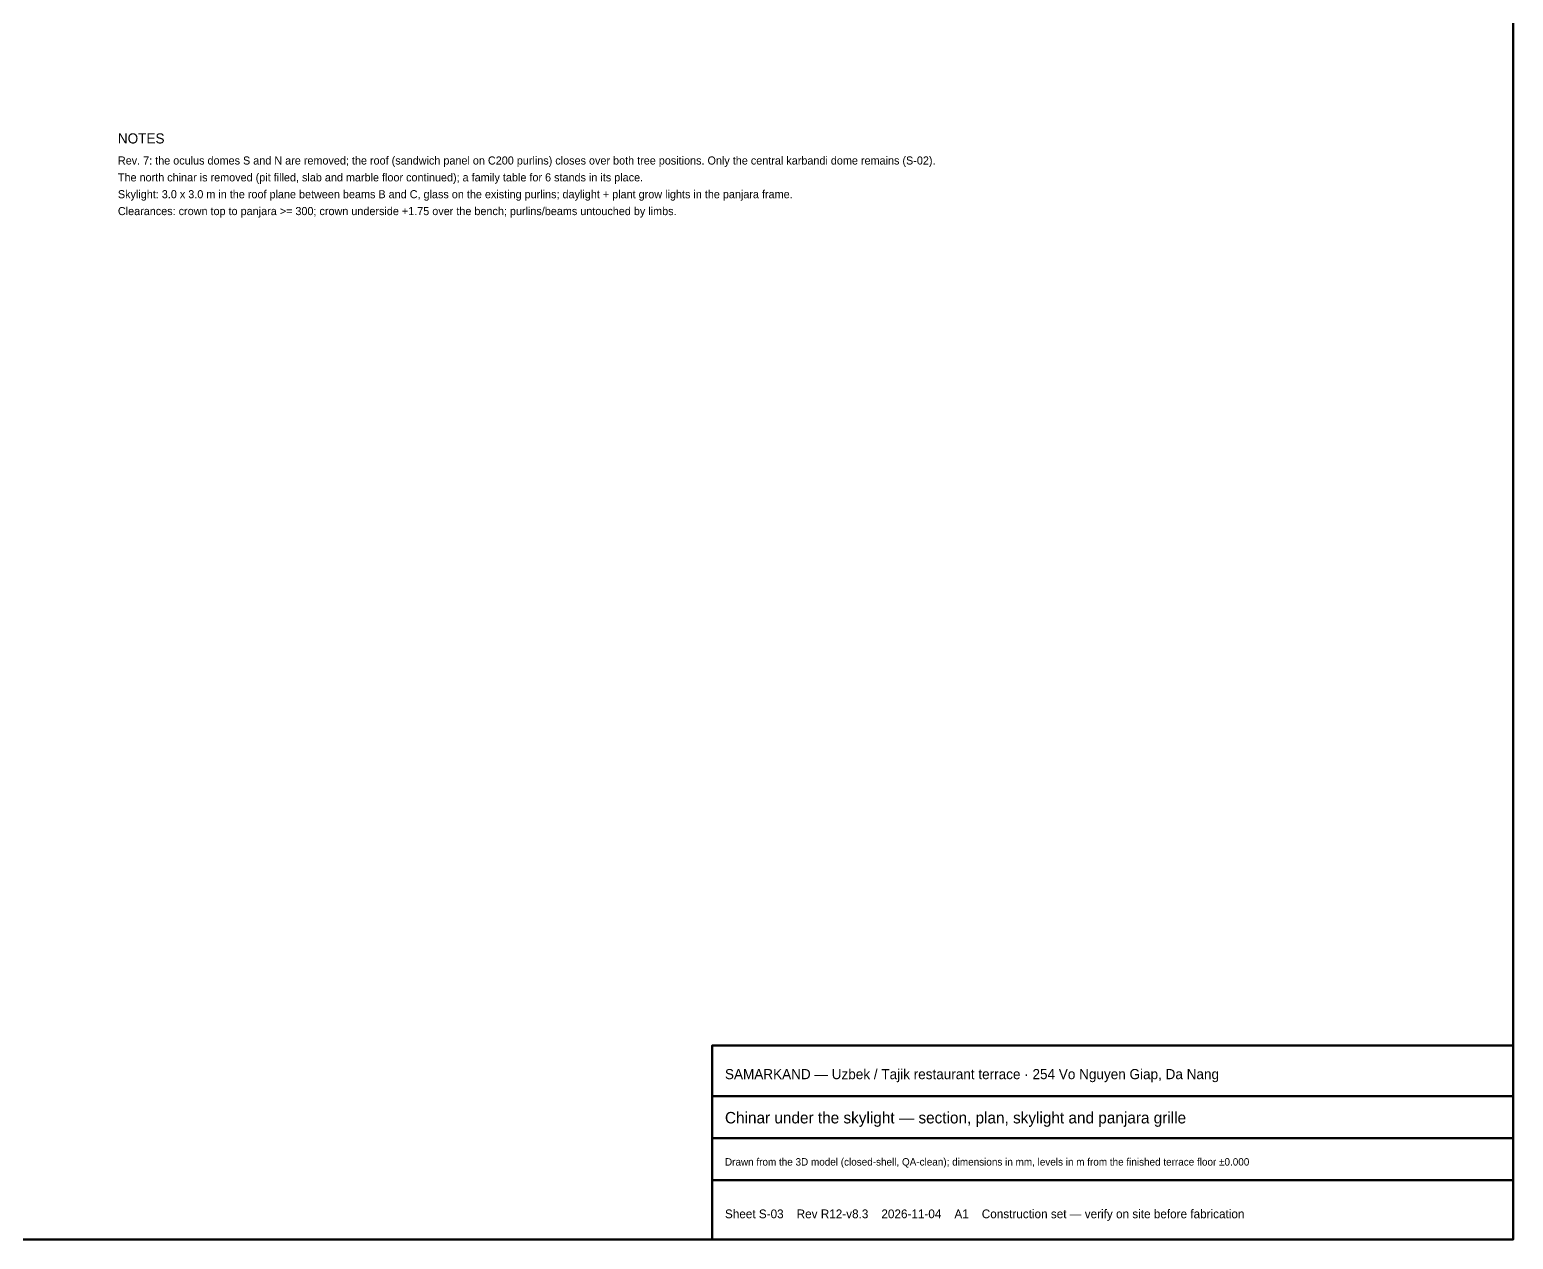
# Model space of a CAD drawing. Header units: metres. Extents: x 10 to 831, y 10 to 584.
# Drawn here: x 479.1 to 831, y 10 to 297 of the extents above; entities that cross this region are included whole.
import ezdxf

# ---------------------------------------------------------------- set-up
doc = ezdxf.new("R2010")
doc.units = ezdxf.units.M
doc.layers.add('FRAME', color=7, linetype='Continuous', lineweight=50)
doc.layers.add('TXT', color=7, linetype='Continuous', lineweight=18)

msp = doc.modelspace()

# ---------------------------------------------------------------- linework, layer by layer
at = {"layer": 'FRAME'}
for p, q in [((641, 44), (831, 44)), ((641, 34), (831, 34)), ((641, 24), (831, 24))]:
    msp.add_line(p, q, dxfattribs=at)
for points in [[(10, 10), (831, 10), (831, 584), (10, 584), (10, 10)], [(641, 10), (831, 10), (831, 56), (641, 56), (641, 10)]]:
    msp.add_lwpolyline(points, close=True, dxfattribs=at)

# ---------------------------------------------------------------- texts
at = {"layer": 'TXT'}
for s, height, p in [('NOTES', 2.4, (500, 270)), ('Rev. 7: the oculus domes S and N are removed; the roof (sandwich panel on C200 purlins) closes over both tree positions. Only the central karbandi dome remains (S-02).', 1.92, (500, 265)), ('The north chinar is removed (pit filled, slab and marble floor continued); a family table for 6 stands in its place.', 1.92, (500, 261)), ('Skylight: 3.0 x 3.0 m in the roof plane between beams B and C, glass on the existing purlins; daylight + plant grow lights in the panjara frame.', 1.92, (500, 257)), ('Clearances: crown top to panjara >= 300; crown underside +1.75 over the bench; purlins/beams untouched by limbs.', 1.92, (500, 253)), ('SAMARKAND — Uzbek / Tajik restaurant terrace · 254 Vo Nguyen Giap, Da Nang', 2.4, (644, 48)), ('Chinar under the skylight — section, plan, skylight and panjara grille', 2.72, (644, 37.5)), ('Drawn from the 3D model (closed-shell, QA-clean); dimensions in mm, levels in m from the finished terrace floor ±0.000', 1.76, (644, 27.5)), ('Sheet S-03    Rev R12-v8.3    2026-11-04    A1    Construction set — verify on site before fabrication', 2.08, (644, 15))]:
    msp.add_text(s, height=height, dxfattribs=at).set_placement(p)

doc.saveas('drawing.dxf')
